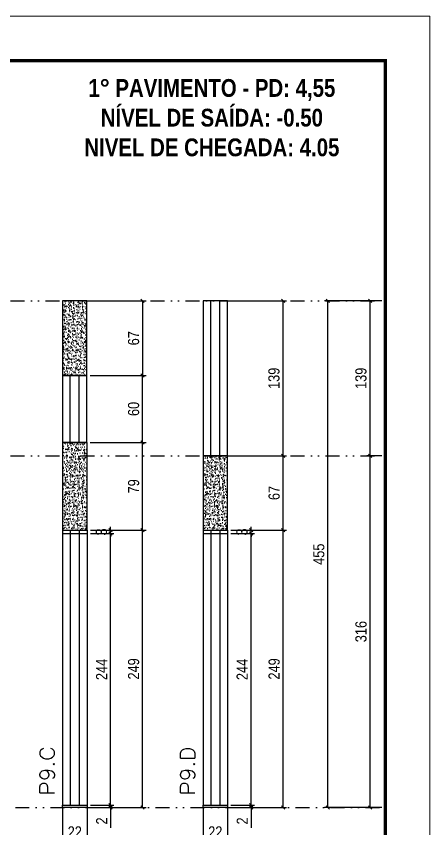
# Model space of a CAD drawing. Extents: x 14400 to 24104, y -21631 to 6985.
# Drawn here: x 20296 to 20667, y 2809 to 3539 of the extents above; entities that cross this region are included whole.
import ezdxf

# ---------------------------------------------------------------- set-up
doc = ezdxf.new("R2010")
doc.units = 0
doc.linetypes.add('DASHED', pattern=[0.75, 0.5, -0.25])
doc.linetypes.add('DIVIDE2', pattern=[0.625, 0.25, -0.125, 0, -0.125, 0, -0.125])
for name, color, linetype in [('COTA', 241, 'Continuous'), ('NOMENCLATURA', 7, 'Continuous'), ('Nível', 160, 'Continuous'), ('Painéis', 200, 'Continuous'), ('SARR_2.2x7', 40, 'Continuous')]:
    doc.layers.add(name, color=color, linetype=linetype)
for name, color, linetype, lineweight in [('Folhas', 255, 'Continuous', 9), ('SARRAFO DE PRESSAO', 251, 'DASHED', 9), ('Texto Seção', 7, 'Continuous', 15)]:
    doc.layers.add(name, color=color, linetype=linetype, lineweight=lineweight)
doc.styles.add('COTA TECNICA', font='techl___.ttf', dxfattribs={"height": 10})
doc.styles.add('COTA TECNICA-50', font='techl___.ttf', dxfattribs={"height": 10})
doc.styles.add('REGUA-120', font='ROMANS.shx', dxfattribs={"height": 15})
doc.styles.add('ROMANC', font='techb___.ttf', dxfattribs={"height": 2.5})
doc.dimstyles.new('COTA PAINEL-50', dxfattribs={"dimtxt": 10, "dimasz": 3, "dimexe": 3, "dimexo": 3, "dimgap": 3, "dimtad": 1, "dimdec": 1, "dimzin": 12, "dimdsep": 46, "dimtxsty": 'COTA TECNICA-50', "dimblk1": 'OBLIQUE', "dimblk2": 'OBLIQUE', "dimsah": 1, "dimcen": 0.9, "dimclrd": 4, "dimclre": 4, "dimclrt": 240, "dimadec": 1, "dimazin": 3, "dimtfac": 1, "dimtdec": 1, "dimtmove": 0, "dimatfit": 3, "dimfxl": 1, "dimtolj": 1, "dimtzin": 12, "dimarcsym": 0})
doc.dimstyles.new('PAINEL', dxfattribs={"dimtxt": 10, "dimasz": 3, "dimexe": 3, "dimexo": 3, "dimgap": 3, "dimtad": 1, "dimdec": 1, "dimzin": 12, "dimdsep": 46, "dimtxsty": 'COTA TECNICA', "dimblk1": 'OBLIQUE', "dimblk2": 'OBLIQUE', "dimsah": 1, "dimcen": 0.9, "dimclrd": 4, "dimclre": 4, "dimclrt": 240, "dimadec": 1, "dimazin": 3, "dimtfac": 1, "dimtdec": 1, "dimtmove": 0, "dimatfit": 3, "dimfxl": 1, "dimtolj": 1, "dimtzin": 12, "dimarcsym": 0})

# ---------------------------------------------------------------- blocks, each defined once
blk = doc.blocks.new('9999999999')
at = {"layer": 'Folhas'}
blk.add_lwpolyline([(98138.98, 34190.21), (99623.98, 34190.21), (99623.98, 35240.21), (98138.98, 35240.21)], close=True, dxfattribs=at)
at = {"layer": 'Folhas', "color": 30, "const_width": 3}
blk.add_lwpolyline([(98213.98, 34230.21), (99583.98, 34230.21), (99583.98, 35200.21), (98213.98, 35200.21)], close=True, dxfattribs=at)
blk = doc.blocks.new('_Oblique')
at = {"color": 0, "linetype": 'ByBlock', "lineweight": -2}
blk.add_line((-0.5, -0.5), (0.5, 0.5), dxfattribs=at)
blk = doc.blocks.new('*D1137')
at = {"layer": 'COTA', "color": 4, "lineweight": -2, "transparency": 16777216}
for p, q in [((20623.97, 3283.29), (20572.45, 3283.29)), ((20575.45, 2828.29), (20575.45, 3283.29)), ((20623.97, 2828.29), (20572.45, 2828.29))]:
    blk.add_line(p, q, dxfattribs=at)
at = {"layer": 'Defpoints', "color": 0, "transparency": 16777216}
for p in [(20575.45, 3283.29), (20626.97, 3283.29), (20626.97, 2828.29)]:
    blk.add_point(p, dxfattribs=at)
at = {"layer": 'COTA', "color": 4, "lineweight": -2, "transparency": 16777216, "xscale": 3, "yscale": 3, "zscale": 3}
for p, rotation in [((20575.45, 3283.29), 90), ((20575.45, 2828.29), 270)]:
    blk.add_blockref('_Oblique', p, dxfattribs=dict(at, rotation=rotation))
at = {"layer": 'COTA', "color": 240, "transparency": 16777216, "insert": (20567.34, 3055.79), "char_height": 10, "attachment_point": 5, "rotation": 90, "style": 'COTA TECNICA'}
blk.add_mtext('\\A1;455', dxfattribs=at)
blk = doc.blocks.new('*D1138')
at = {"layer": 'COTA', "color": 4, "lineweight": -2, "transparency": 16777216}
for p, q in [((20623.97, 3144.29), (20610.47, 3144.29)), ((20613.47, 2828.29), (20613.47, 3144.29)), ((20623.97, 2828.29), (20610.47, 2828.29))]:
    blk.add_line(p, q, dxfattribs=at)
at = {"layer": 'Defpoints', "color": 0, "transparency": 16777216}
for p in [(20613.47, 3144.29), (20626.97, 3144.29), (20626.97, 2828.29)]:
    blk.add_point(p, dxfattribs=at)
at = {"layer": 'COTA', "color": 4, "lineweight": -2, "transparency": 16777216, "xscale": 3, "yscale": 3, "zscale": 3}
for p, rotation in [((20613.47, 3144.29), 90), ((20613.47, 2828.29), 270)]:
    blk.add_blockref('_Oblique', p, dxfattribs=dict(at, rotation=rotation))
at = {"layer": 'COTA', "color": 240, "transparency": 16777216, "insert": (20605.25, 2986.29), "char_height": 10, "attachment_point": 5, "rotation": 90, "style": 'COTA TECNICA'}
blk.add_mtext('\\A1;316', dxfattribs=at)
blk = doc.blocks.new('*D1139')
at = {"layer": 'COTA', "color": 4, "lineweight": -2, "transparency": 16777216}
for p, q in [((20623.97, 3283.29), (20610.47, 3283.29)), ((20613.47, 3144.29), (20613.47, 3283.29)), ((20623.97, 3144.29), (20610.47, 3144.29))]:
    blk.add_line(p, q, dxfattribs=at)
at = {"layer": 'Defpoints', "color": 0, "transparency": 16777216}
for p in [(20613.47, 3283.29), (20626.97, 3283.29), (20626.97, 3144.29)]:
    blk.add_point(p, dxfattribs=at)
at = {"layer": 'COTA', "color": 4, "lineweight": -2, "transparency": 16777216, "xscale": 3, "yscale": 3, "zscale": 3}
for p, rotation in [((20613.47, 3283.29), 90), ((20613.47, 3144.29), 270)]:
    blk.add_blockref('_Oblique', p, dxfattribs=dict(at, rotation=rotation))
at = {"layer": 'COTA', "color": 240, "transparency": 16777216, "insert": (20605.22, 3213.79), "char_height": 10, "attachment_point": 5, "rotation": 90, "style": 'COTA TECNICA'}
blk.add_mtext('\\A1;139', dxfattribs=at)
blk = doc.blocks.new('*D1107')
at = {"layer": 'COTA', "color": 4, "lineweight": -2, "transparency": 16777216}
for p, q in [((20337.12, 2827.29), (20337.12, 2795.39)), ((20359.12, 2827.29), (20359.12, 2795.39)), ((20337.12, 2798.39), (20359.12, 2798.39))]:
    blk.add_line(p, q, dxfattribs=at)
at = {"layer": 'Defpoints', "color": 0, "transparency": 16777216}
for p in [(20337.12, 2830.29), (20359.12, 2830.29), (20359.12, 2798.39)]:
    blk.add_point(p, dxfattribs=at)
at = {"layer": 'COTA', "color": 4, "lineweight": -2, "transparency": 16777216, "xscale": 3, "yscale": 3, "zscale": 3, "rotation": 180}
blk.add_blockref('_Oblique', (20337.12, 2798.39), dxfattribs=at)
at = {"layer": 'COTA', "color": 4, "lineweight": -2, "transparency": 16777216, "xscale": 3, "yscale": 3, "zscale": 3}
blk.add_blockref('_Oblique', (20359.12, 2798.39), dxfattribs=at)
at = {"layer": 'COTA', "color": 240, "transparency": 16777216, "insert": (20348.12, 2806.39), "char_height": 10, "attachment_point": 5, "style": 'COTA TECNICA'}
blk.add_mtext('\\A1;22', dxfattribs=at)
blk = doc.blocks.new('*D1108')
at = {"layer": 'COTA', "color": 4, "lineweight": -2, "transparency": 16777216}
for p, q in [((20380.32, 2830.29), (20380.32, 2833.29)), ((20362.12, 2830.29), (20383.32, 2830.29)), ((20362.12, 2828.29), (20383.32, 2828.29)), ((20380.32, 2830.29), (20380.32, 2828.29)), ((20380.32, 2828.29), (20380.32, 2810.17))]:
    blk.add_line(p, q, dxfattribs=at)
at = {"layer": 'Defpoints', "color": 0, "transparency": 16777216}
for p in [(20359.12, 2830.29), (20359.12, 2828.29), (20380.32, 2830.29)]:
    blk.add_point(p, dxfattribs=at)
at = {"layer": 'COTA', "color": 4, "lineweight": -2, "transparency": 16777216, "xscale": 3, "yscale": 3, "zscale": 3}
for p, rotation in [((20380.32, 2830.29), 270), ((20380.32, 2828.29), 90)]:
    blk.add_blockref('_Oblique', p, dxfattribs=dict(at, rotation=rotation))
at = {"layer": 'COTA', "color": 240, "transparency": 16777216, "insert": (20372.32, 2816.23), "char_height": 10, "attachment_point": 5, "rotation": 90, "style": 'COTA TECNICA-50'}
blk.add_mtext('\\A1;2', dxfattribs=at)
blk = doc.blocks.new('*D1109')
at = {"layer": 'COTA', "color": 4, "lineweight": -2, "transparency": 16777216}
for p, q in [((20362.12, 3077.29), (20412.11, 3077.29)), ((20409.11, 2828.29), (20409.11, 3077.29)), ((20362.12, 2828.29), (20412.11, 2828.29))]:
    blk.add_line(p, q, dxfattribs=at)
at = {"layer": 'Defpoints', "color": 0, "transparency": 16777216}
for p in [(20359.12, 3077.29), (20409.11, 3077.29), (20359.12, 2828.29)]:
    blk.add_point(p, dxfattribs=at)
at = {"layer": 'COTA', "color": 4, "lineweight": -2, "transparency": 16777216, "xscale": 3, "yscale": 3, "zscale": 3}
for p, rotation in [((20409.11, 3077.29), 90), ((20409.11, 2828.29), 270)]:
    blk.add_blockref('_Oblique', p, dxfattribs=dict(at, rotation=rotation))
at = {"layer": 'COTA', "color": 240, "transparency": 16777216, "insert": (20401.01, 2952.79), "char_height": 10, "attachment_point": 5, "rotation": 90, "style": 'COTA TECNICA-50'}
blk.add_mtext('\\A1;249', dxfattribs=at)
blk = doc.blocks.new('*D1132')
at = {"layer": 'COTA', "color": 4, "lineweight": -2, "transparency": 16777216}
for p, q in [((20362.12, 3156.29), (20412.11, 3156.29)), ((20409.11, 3077.29), (20409.11, 3156.29)), ((20362.12, 3077.29), (20412.11, 3077.29))]:
    blk.add_line(p, q, dxfattribs=at)
at = {"layer": 'Defpoints', "color": 0, "transparency": 16777216}
for p in [(20359.12, 3156.29), (20409.11, 3156.29), (20359.12, 3077.29)]:
    blk.add_point(p, dxfattribs=at)
at = {"layer": 'COTA', "color": 4, "lineweight": -2, "transparency": 16777216, "xscale": 3, "yscale": 3, "zscale": 3}
for p, rotation in [((20409.11, 3156.29), 90), ((20409.11, 3077.29), 270)]:
    blk.add_blockref('_Oblique', p, dxfattribs=dict(at, rotation=rotation))
at = {"layer": 'COTA', "color": 240, "transparency": 16777216, "insert": (20401.01, 3116.79), "char_height": 10, "attachment_point": 5, "rotation": 90, "style": 'COTA TECNICA'}
blk.add_mtext('\\A1;79', dxfattribs=at)
blk = doc.blocks.new('*D1133')
at = {"layer": 'COTA', "color": 4, "lineweight": -2, "transparency": 16777216}
for p, q in [((20362.12, 3074.29), (20383.32, 3074.29)), ((20380.32, 2830.29), (20380.32, 3074.29)), ((20362.12, 2830.29), (20383.32, 2830.29))]:
    blk.add_line(p, q, dxfattribs=at)
at = {"layer": 'Defpoints', "color": 0, "transparency": 16777216}
for p in [(20359.12, 3074.29), (20380.32, 3074.29), (20359.12, 2830.29)]:
    blk.add_point(p, dxfattribs=at)
at = {"layer": 'COTA', "color": 4, "lineweight": -2, "transparency": 16777216, "xscale": 3, "yscale": 3, "zscale": 3}
for p, rotation in [((20380.32, 3074.29), 90), ((20380.32, 2830.29), 270)]:
    blk.add_blockref('_Oblique', p, dxfattribs=dict(at, rotation=rotation))
at = {"layer": 'COTA', "color": 240, "transparency": 16777216, "insert": (20372.24, 2952.29), "char_height": 10, "attachment_point": 5, "rotation": 90, "style": 'COTA TECNICA'}
blk.add_mtext('\\A1;244', dxfattribs=at)
blk = doc.blocks.new('*D1134')
at = {"layer": 'COTA', "color": 4, "lineweight": -2, "transparency": 16777216}
for p, q in [((20380.32, 3077.29), (20380.32, 3080.29)), ((20362.12, 3077.29), (20383.32, 3077.29)), ((20362.12, 3074.29), (20383.32, 3074.29)), ((20380.32, 3074.29), (20380.32, 3077.29)), ((20380.32, 3074.29), (20380.32, 3071.29))]:
    blk.add_line(p, q, dxfattribs=at)
at = {"layer": 'Defpoints', "color": 0, "transparency": 16777216}
for p in [(20359.12, 3077.29), (20359.12, 3074.29), (20380.32, 3077.29)]:
    blk.add_point(p, dxfattribs=at)
at = {"layer": 'COTA', "color": 4, "lineweight": -2, "transparency": 16777216, "xscale": 3, "yscale": 3, "zscale": 3}
for p, rotation in [((20380.32, 3077.29), 270), ((20380.32, 3074.29), 90)]:
    blk.add_blockref('_Oblique', p, dxfattribs=dict(at, rotation=rotation))
at = {"layer": 'COTA', "color": 240, "transparency": 16777216, "insert": (20372.1, 3075.79), "char_height": 10, "attachment_point": 5, "rotation": 90, "style": 'COTA TECNICA'}
blk.add_mtext('\\A1;3', dxfattribs=at)
blk = doc.blocks.new('*D1140')
at = {"layer": 'COTA', "color": 4, "lineweight": -2, "transparency": 16777216}
for p, q in [((20362.08, 3216.29), (20412.11, 3216.29)), ((20409.11, 3156.29), (20409.11, 3216.29)), ((20362.08, 3156.29), (20412.11, 3156.29))]:
    blk.add_line(p, q, dxfattribs=at)
at = {"layer": 'Defpoints', "color": 0, "transparency": 16777216}
for p in [(20359.08, 3216.29), (20409.11, 3216.29), (20359.08, 3156.29)]:
    blk.add_point(p, dxfattribs=at)
at = {"layer": 'COTA', "color": 4, "lineweight": -2, "transparency": 16777216, "xscale": 3, "yscale": 3, "zscale": 3}
for p, rotation in [((20409.11, 3216.29), 90), ((20409.11, 3156.29), 270)]:
    blk.add_blockref('_Oblique', p, dxfattribs=dict(at, rotation=rotation))
at = {"layer": 'COTA', "color": 240, "transparency": 16777216, "insert": (20401.01, 3186.29), "char_height": 10, "attachment_point": 5, "rotation": 90, "style": 'COTA TECNICA'}
blk.add_mtext('\\A1;60', dxfattribs=at)
blk = doc.blocks.new('*D1141')
at = {"layer": 'COTA', "color": 4, "lineweight": -2, "transparency": 16777216}
for p, q in [((20362.08, 3283.29), (20412.11, 3283.29)), ((20409.11, 3283.29), (20409.11, 3216.29)), ((20362.08, 3216.29), (20412.11, 3216.29))]:
    blk.add_line(p, q, dxfattribs=at)
at = {"layer": 'Defpoints', "color": 0, "transparency": 16777216}
for p in [(20359.08, 3283.29), (20359.08, 3216.29), (20409.11, 3216.29)]:
    blk.add_point(p, dxfattribs=at)
at = {"layer": 'COTA', "color": 4, "lineweight": -2, "transparency": 16777216, "xscale": 3, "yscale": 3, "zscale": 3}
for p, rotation in [((20409.11, 3283.29), 90), ((20409.11, 3216.29), 270)]:
    blk.add_blockref('_Oblique', p, dxfattribs=dict(at, rotation=rotation))
at = {"layer": 'COTA', "color": 240, "transparency": 16777216, "insert": (20401.01, 3249.79), "char_height": 10, "attachment_point": 5, "rotation": 90, "style": 'COTA TECNICA'}
blk.add_mtext('\\A1;67', dxfattribs=at)
blk = doc.blocks.new('*D1104')
at = {"layer": 'COTA', "color": 4, "lineweight": -2, "transparency": 16777216}
for p, q in [((20463.35, 2827.29), (20463.35, 2795.39)), ((20485.35, 2827.29), (20485.35, 2795.39)), ((20463.35, 2798.39), (20485.35, 2798.39))]:
    blk.add_line(p, q, dxfattribs=at)
at = {"layer": 'Defpoints', "color": 0, "transparency": 16777216}
for p in [(20463.35, 2830.29), (20485.35, 2830.29), (20485.35, 2798.39)]:
    blk.add_point(p, dxfattribs=at)
at = {"layer": 'COTA', "color": 4, "lineweight": -2, "transparency": 16777216, "xscale": 3, "yscale": 3, "zscale": 3, "rotation": 180}
blk.add_blockref('_Oblique', (20463.35, 2798.39), dxfattribs=at)
at = {"layer": 'COTA', "color": 4, "lineweight": -2, "transparency": 16777216, "xscale": 3, "yscale": 3, "zscale": 3}
blk.add_blockref('_Oblique', (20485.35, 2798.39), dxfattribs=at)
at = {"layer": 'COTA', "color": 240, "transparency": 16777216, "insert": (20474.35, 2806.39), "char_height": 10, "attachment_point": 5, "style": 'COTA TECNICA'}
blk.add_mtext('\\A1;22', dxfattribs=at)
blk = doc.blocks.new('*D1105')
at = {"layer": 'COTA', "color": 4, "lineweight": -2, "transparency": 16777216}
for p, q in [((20506.55, 2830.29), (20506.55, 2833.29)), ((20488.35, 2830.29), (20509.55, 2830.29)), ((20488.35, 2828.29), (20509.55, 2828.29)), ((20506.55, 2830.29), (20506.55, 2828.29)), ((20506.55, 2828.29), (20506.55, 2810.17))]:
    blk.add_line(p, q, dxfattribs=at)
at = {"layer": 'Defpoints', "color": 0, "transparency": 16777216}
for p in [(20485.35, 2830.29), (20485.35, 2828.29), (20506.55, 2830.29)]:
    blk.add_point(p, dxfattribs=at)
at = {"layer": 'COTA', "color": 4, "lineweight": -2, "transparency": 16777216, "xscale": 3, "yscale": 3, "zscale": 3}
for p, rotation in [((20506.55, 2830.29), 270), ((20506.55, 2828.29), 90)]:
    blk.add_blockref('_Oblique', p, dxfattribs=dict(at, rotation=rotation))
at = {"layer": 'COTA', "color": 240, "transparency": 16777216, "insert": (20498.55, 2816.23), "char_height": 10, "attachment_point": 5, "rotation": 90, "style": 'COTA TECNICA-50'}
blk.add_mtext('\\A1;2', dxfattribs=at)
blk = doc.blocks.new('*D1106')
at = {"layer": 'COTA', "color": 4, "lineweight": -2, "transparency": 16777216}
for p, q in [((20488.35, 3077.29), (20538.34, 3077.29)), ((20535.34, 2828.29), (20535.34, 3077.29)), ((20488.35, 2828.29), (20538.34, 2828.29))]:
    blk.add_line(p, q, dxfattribs=at)
at = {"layer": 'Defpoints', "color": 0, "transparency": 16777216}
for p in [(20485.35, 3077.29), (20535.34, 3077.29), (20485.35, 2828.29)]:
    blk.add_point(p, dxfattribs=at)
at = {"layer": 'COTA', "color": 4, "lineweight": -2, "transparency": 16777216, "xscale": 3, "yscale": 3, "zscale": 3}
for p, rotation in [((20535.34, 3077.29), 90), ((20535.34, 2828.29), 270)]:
    blk.add_blockref('_Oblique', p, dxfattribs=dict(at, rotation=rotation))
at = {"layer": 'COTA', "color": 240, "transparency": 16777216, "insert": (20527.24, 2952.79), "char_height": 10, "attachment_point": 5, "rotation": 90, "style": 'COTA TECNICA-50'}
blk.add_mtext('\\A1;249', dxfattribs=at)
blk = doc.blocks.new('*D1128')
at = {"layer": 'COTA', "color": 4, "lineweight": -2, "transparency": 16777216}
for p, q in [((20488.35, 3144.29), (20538.34, 3144.29)), ((20535.34, 3077.29), (20535.34, 3144.29)), ((20488.35, 3077.29), (20538.34, 3077.29))]:
    blk.add_line(p, q, dxfattribs=at)
at = {"layer": 'Defpoints', "color": 0, "transparency": 16777216}
for p in [(20485.35, 3144.29), (20535.34, 3144.29), (20485.35, 3077.29)]:
    blk.add_point(p, dxfattribs=at)
at = {"layer": 'COTA', "color": 4, "lineweight": -2, "transparency": 16777216, "xscale": 3, "yscale": 3, "zscale": 3}
for p, rotation in [((20535.34, 3144.29), 90), ((20535.34, 3077.29), 270)]:
    blk.add_blockref('_Oblique', p, dxfattribs=dict(at, rotation=rotation))
at = {"layer": 'COTA', "color": 240, "transparency": 16777216, "insert": (20527.24, 3110.79), "char_height": 10, "attachment_point": 5, "rotation": 90, "style": 'COTA TECNICA'}
blk.add_mtext('\\A1;67', dxfattribs=at)
blk = doc.blocks.new('*D1129')
at = {"layer": 'COTA', "color": 4, "lineweight": -2, "transparency": 16777216}
for p, q in [((20488.35, 3074.29), (20509.55, 3074.29)), ((20506.55, 2830.29), (20506.55, 3074.29)), ((20488.35, 2830.29), (20509.55, 2830.29))]:
    blk.add_line(p, q, dxfattribs=at)
at = {"layer": 'Defpoints', "color": 0, "transparency": 16777216}
for p in [(20485.35, 3074.29), (20506.55, 3074.29), (20485.35, 2830.29)]:
    blk.add_point(p, dxfattribs=at)
at = {"layer": 'COTA', "color": 4, "lineweight": -2, "transparency": 16777216, "xscale": 3, "yscale": 3, "zscale": 3}
for p, rotation in [((20506.55, 3074.29), 90), ((20506.55, 2830.29), 270)]:
    blk.add_blockref('_Oblique', p, dxfattribs=dict(at, rotation=rotation))
at = {"layer": 'COTA', "color": 240, "transparency": 16777216, "insert": (20498.47, 2952.29), "char_height": 10, "attachment_point": 5, "rotation": 90, "style": 'COTA TECNICA'}
blk.add_mtext('\\A1;244', dxfattribs=at)
blk = doc.blocks.new('*D1130')
at = {"layer": 'COTA', "color": 4, "lineweight": -2, "transparency": 16777216}
for p, q in [((20506.55, 3077.29), (20506.55, 3080.29)), ((20488.35, 3077.29), (20509.55, 3077.29)), ((20488.35, 3074.29), (20509.55, 3074.29)), ((20506.55, 3074.29), (20506.55, 3077.29)), ((20506.55, 3074.29), (20506.55, 3071.29))]:
    blk.add_line(p, q, dxfattribs=at)
at = {"layer": 'Defpoints', "color": 0, "transparency": 16777216}
for p in [(20485.35, 3077.29), (20485.35, 3074.29), (20506.55, 3077.29)]:
    blk.add_point(p, dxfattribs=at)
at = {"layer": 'COTA', "color": 4, "lineweight": -2, "transparency": 16777216, "xscale": 3, "yscale": 3, "zscale": 3}
for p, rotation in [((20506.55, 3077.29), 270), ((20506.55, 3074.29), 90)]:
    blk.add_blockref('_Oblique', p, dxfattribs=dict(at, rotation=rotation))
at = {"layer": 'COTA', "color": 240, "transparency": 16777216, "insert": (20498.33, 3075.79), "char_height": 10, "attachment_point": 5, "rotation": 90, "style": 'COTA TECNICA'}
blk.add_mtext('\\A1;3', dxfattribs=at)
blk = doc.blocks.new('*D1131')
at = {"layer": 'COTA', "color": 4, "lineweight": -2, "transparency": 16777216}
for p, q in [((20488.31, 3283.29), (20538.34, 3283.29)), ((20535.34, 3144.29), (20535.34, 3283.29)), ((20488.31, 3144.29), (20538.34, 3144.29))]:
    blk.add_line(p, q, dxfattribs=at)
at = {"layer": 'Defpoints', "color": 0, "transparency": 16777216}
for p in [(20485.31, 3283.29), (20535.34, 3283.29), (20485.31, 3144.29)]:
    blk.add_point(p, dxfattribs=at)
at = {"layer": 'COTA', "color": 4, "lineweight": -2, "transparency": 16777216, "xscale": 3, "yscale": 3, "zscale": 3}
for p, rotation in [((20535.34, 3283.29), 90), ((20535.34, 3144.29), 270)]:
    blk.add_blockref('_Oblique', p, dxfattribs=dict(at, rotation=rotation))
at = {"layer": 'COTA', "color": 240, "transparency": 16777216, "insert": (20527.09, 3213.79), "char_height": 10, "attachment_point": 5, "rotation": 90, "style": 'COTA TECNICA'}
blk.add_mtext('\\A1;139', dxfattribs=at)

msp = doc.modelspace()

# ---------------------------------------------------------------- hatches: boundary and pattern name
at = {"layer": 'COTA'}
h = msp.add_hatch(dxfattribs=at)
h.set_pattern_fill('AR-CONC', color=256, scale=0.03)
h.set_pattern_definition([(50, (4714.8236, 0), (5.4655401, -0.4781726), [0.5715, -6.2865]), (355, (4714.8236, 0), (-1.0573026, 5.7317054), [0.4572, -5.0292175]), (100.451445, (4715.279, -0.04), (4.4082374, 5.2535326), [0.4857003, -5.3427073]), (46.1842, (4714.8236, 1.524), (8.1323712, -1.2612698), [0.85725, -9.42975]), (96.63556, (4715.501, 1.419), (7.122124, 7.4227837), [0.7285507, -8.0140682]), (351.18415, (4714.824, 1.524), (7.122124, 7.4227837), [0.685799, -7.543792]), (21, (4715.5856, 1.143), (4.5484317, -3.067956), [0.5715, -6.2865]), (326, (4715.5856, 1.143), (1.8540609, 5.525639), [0.4572, -5.0292]), (71.451445, (4715.9647, 0.8873), (6.4024926, 2.457683), [0.4857003, -5.3426981]), (37.5, (4714.8236, 0), (0.0926581, 2.53665117), [0, -4.96824, 0, -5.1054, 0, -5.04825]), (7.5, (4714.8236, 0), (2.00458988, 3.00541724), [0, -2.91084, 0, -4.85394, 0, -1.92405]), (327.5, (4713.1244, 0), (4.06771786, -0.17186232), [0, -1.905, 0, -5.9436, 0, -7.8867]), (317.5, (4712.3624, 0), (4.44387544, 0.7627947), [0, -2.4765, 0, -3.94716, 0, -5.6007])])
h.paths.add_polyline_path([(20359.08, 3283.29), (20337.12, 3283.29), (20337.12, 3216.29), (20359.08, 3216.29)])
h = msp.add_hatch(dxfattribs=at)
h.set_pattern_fill('AR-CONC', color=256, scale=0.03)
h.set_pattern_definition([(50, (1597.069, -1148.575), (5.4655401, -0.4781726), [0.5715, -6.2865]), (355, (1597.069, -1148.575), (-1.0573026, 5.7317054), [0.4572, -5.0292175]), (100.451445, (1597.5244, -1148.615), (4.4082374, 5.2535326), [0.4857003, -5.3427073]), (46.1842, (1597.069, -1147.051), (8.1323712, -1.2612698), [0.85725, -9.42975]), (96.635558, (1597.747, -1147.156), (7.122124, 7.4227837), [0.7285507, -8.0140682]), (351.18415, (1597.069, -1147.051), (7.122124, 7.4227837), [0.685799, -7.543792]), (21, (1597.831, -1147.432), (4.5484317, -3.0679559), [0.5715, -6.2865]), (326, (1597.831, -1147.432), (1.8540609, 5.525639), [0.4572, -5.0292]), (71.451445, (1598.21, -1147.688), (6.4024926, 2.457683), [0.4857003, -5.3426981]), (37.5, (1597.069, -1148.5751), (0.0926581, 2.53665117), [0, -4.96824, 0, -5.1054, 0, -5.04825]), (7.5, (1597.069, -1148.575), (2.00458988, 3.00541724), [0, -2.91084, 0, -4.85394, 0, -1.92405]), (327.5, (1595.3697, -1148.5751), (4.06771786, -0.17186232), [0, -1.905, 0, -5.9436, 0, -7.8867]), (317.5, (1594.6077, -1148.575), (4.44387544, 0.7627947), [0, -2.4765, 0, -3.94716, 0, -5.6007])])
h.paths.add_polyline_path([(20359.12, 3156.29), (20337.12, 3156.29), (20337.12, 3077.29), (20359.12, 3077.29)])
h = msp.add_hatch(dxfattribs=at)
h.set_pattern_fill('AR-CONC', color=256, scale=0.03)
h.set_pattern_definition([(50, (1723.2997, -1148.575), (5.4655401, -0.4781726), [0.5715, -6.2865]), (355, (1723.2997, -1148.575), (-1.0573026, 5.7317054), [0.4572, -5.0292175]), (100.451445, (1723.755, -1148.615), (4.4082374, 5.2535326), [0.4857003, -5.3427073]), (46.1842, (1723.2997, -1147.051), (8.1323712, -1.2612698), [0.85725, -9.42975]), (96.635558, (1723.977, -1147.156), (7.122124, 7.4227837), [0.7285507, -8.0140682]), (351.18415, (1723.3, -1147.051), (7.122124, 7.4227837), [0.685799, -7.543792]), (21, (1724.0617, -1147.432), (4.5484317, -3.0679559), [0.5715, -6.2865]), (326, (1724.0617, -1147.432), (1.8540609, 5.525639), [0.4572, -5.0292]), (71.451445, (1724.4407, -1147.688), (6.4024926, 2.457683), [0.4857003, -5.3426981]), (37.5, (1723.2997, -1148.5751), (0.0926581, 2.53665117), [0, -4.96824, 0, -5.1054, 0, -5.04825]), (7.5, (1723.2997, -1148.575), (2.00458988, 3.00541724), [0, -2.91084, 0, -4.85394, 0, -1.92405]), (327.5, (1721.6004, -1148.5751), (4.06771786, -0.17186232), [0, -1.905, 0, -5.9436, 0, -7.8867]), (317.5, (1720.8384, -1148.575), (4.44387544, 0.7627947), [0, -2.4765, 0, -3.94716, 0, -5.6007])])
h.paths.add_polyline_path([(20485.35, 3144.29), (20463.35, 3144.29), (20463.35, 3077.29), (20485.35, 3077.29)])

# ---------------------------------------------------------------- linework, layer by layer
for points in [[(20337.12, 3216.29), (20359.08, 3216.29), (20359.08, 3283.29), (20337.12, 3283.29)], [(20337.12, 3077.29), (20359.12, 3077.29), (20359.12, 3156.29), (20337.12, 3156.29)], [(20463.35, 3077.29), (20485.35, 3077.29), (20485.35, 3144.29), (20463.35, 3144.29)]]:
    msp.add_lwpolyline(points, close=True, dxfattribs=at)
at = {"layer": 'Nível', "color": 4, "linetype": 'DIVIDE2', "ltscale": 50}
for p, q in [((19724.28, 3283.29), (20626.97, 3283.29)), ((19724.28, 3144.29), (20626.97, 3144.29)), ((19256.97, 2828.29), (20626.97, 2828.29))]:
    msp.add_line(p, q, dxfattribs=at)
at = {"layer": 'Painéis'}
for p, q in [((20337.12, 3077.29), (20337.12, 2830.29)), ((20337.12, 3077.29), (20359.12, 3077.29)), ((20337.12, 3074.29), (20359.12, 3074.29)), ((20359.12, 3077.29), (20359.12, 2830.29)), ((20463.35, 3077.29), (20463.35, 2830.29)), ((20463.35, 3077.29), (20485.35, 3077.29)), ((20463.35, 3074.29), (20485.35, 3074.29)), ((20485.35, 3077.29), (20485.35, 2830.29)), ((20337.12, 2830.29), (20359.12, 2830.29)), ((20337.12, 2828.29), (20337.12, 2830.29)), ((20359.12, 2828.29), (20337.12, 2828.29)), ((20359.12, 2830.29), (20359.12, 2828.29)), ((20463.35, 2830.29), (20485.35, 2830.29)), ((20463.35, 2828.29), (20463.35, 2830.29)), ((20485.35, 2828.29), (20463.35, 2828.29)), ((20485.35, 2830.29), (20485.35, 2828.29))]:
    msp.add_line(p, q, dxfattribs=at)
for points in [[(20463.35, 3144.29), (20485.31, 3144.29), (20485.31, 3283.29), (20463.35, 3283.29)], [(20337.12, 3156.29), (20359.08, 3156.29), (20359.08, 3216.29), (20337.12, 3216.29)]]:
    msp.add_lwpolyline(points, close=True, dxfattribs=at)
at = {"layer": 'SARR_2.2x7'}
for p, q in [((20470.35, 3144.29), (20470.35, 3283.29)), ((20478.31, 3144.29), (20478.31, 3283.29)), ((20344.12, 3156.29), (20344.12, 3216.29)), ((20352.08, 3156.29), (20352.08, 3216.29)), ((20344.12, 3077.29), (20344.12, 2830.29)), ((20352.12, 3077.29), (20352.12, 2830.29)), ((20470.35, 3077.29), (20470.35, 2830.29)), ((20478.35, 3077.29), (20478.35, 2830.29))]:
    msp.add_line(p, q, dxfattribs=at)

# ---------------------------------------------------------------- block references
at = {"layer": 'SARRAFO DE PRESSAO', "color": 6, "linetype": 'ByBlock'}
msp.add_blockref('9999999999', (-78957.01, -31701.2), dxfattribs=at)

# ---------------------------------------------------------------- texts
at = {"layer": 'NOMENCLATURA', "color": 2, "insert": (20471.29, 3482.59), "char_height": 16, "attachment_point": 2, "style": 'ROMANC'}
msp.add_mtext_dynamic_manual_height_columns('1° PAVIMENTO - PD: 4,55\\PNÍVEL DE SAÍDA: -0.50\\PNIVEL DE CHEGADA: 4.05', width=432.3511, gutter_width=1, heights=[0], dxfattribs=at)
at = {"layer": 'Texto Seção', "style": 'REGUA-120', "width": 1.1}
for s, p in [('P9.C', (20329.87, 2839.05)), ('P9.D', (20456.1, 2839.05))]:
    msp.add_text(s, height=13, rotation=90, dxfattribs=at).set_placement(p)

# ---------------------------------------------------------------- dimensions: what is measured, and where the dimension line sits
at = {"layer": 'COTA'}
for base, p1, p2, dimstyle, picture, middle in [((20409.11, 3216.29), (20359.08, 3283.29), (20359.08, 3216.29), 'PAINEL', '*D1141', (20401.01, 3249.79)), ((20535.34, 3283.29), (20485.31, 3144.29), (20485.31, 3283.29), 'PAINEL', '*D1131', (20527.09, 3213.79)), ((20575.45, 3283.29), (20626.97, 2828.29), (20626.97, 3283.29), 'PAINEL', '*D1137', (20567.34, 3055.79)), ((20409.11, 3216.29), (20359.08, 3156.29), (20359.08, 3216.29), 'PAINEL', '*D1140', (20401.01, 3186.29)), ((20409.11, 3156.29), (20359.12, 3077.29), (20359.12, 3156.29), 'PAINEL', '*D1132', (20401.01, 3116.79)), ((20535.34, 3144.29), (20485.35, 3077.29), (20485.35, 3144.29), 'PAINEL', '*D1128', (20527.24, 3110.79)), ((20613.47, 3144.29), (20626.97, 2828.29), (20626.97, 3144.29), 'PAINEL', '*D1138', (20605.25, 2986.29)), ((20409.11, 3077.29), (20359.12, 2828.29), (20359.12, 3077.29), 'COTA PAINEL-50', '*D1109', (20401.01, 2952.79)), ((20380.32, 3074.29), (20359.12, 2830.29), (20359.12, 3074.29), 'PAINEL', '*D1133', (20372.24, 2952.29)), ((20535.34, 3077.29), (20485.35, 2828.29), (20485.35, 3077.29), 'COTA PAINEL-50', '*D1106', (20527.24, 2952.79)), ((20506.55, 3074.29), (20485.35, 2830.29), (20485.35, 3074.29), 'PAINEL', '*D1129', (20498.47, 2952.29))]:
    dim = msp.add_linear_dim(base=base, p1=p1, p2=p2, angle=90, dimstyle=dimstyle, dxfattribs=at)
    dim.commit()
    dim.dimension.update_dxf_attribs({"geometry": picture, "text_midpoint": middle})
dim = msp.add_linear_dim(base=(20613.47, 3283.29), p1=(20626.97, 3144.29), p2=(20626.97, 3283.29), angle=90, dimstyle='PAINEL', override={"dimtmove": 1}, dxfattribs=at)
dim.commit()
dim.dimension.update_dxf_attribs({"geometry": '*D1139', "text_midpoint": (20605.22, 3213.79)})
for base, p1, p2, picture, middle in [((20380.32, 3077.29), (20359.12, 3074.29), (20359.12, 3077.29), '*D1134', (20380.32, 3075.79)), ((20506.55, 3077.29), (20485.35, 3074.29), (20485.35, 3077.29), '*D1130', (20506.55, 3075.79))]:
    dim = msp.add_linear_dim(base=base, p1=p1, p2=p2, angle=90, dimstyle='PAINEL', override={"dimtmove": 1}, dxfattribs=at)
    dim.commit()
    dim.dimension.update_dxf_attribs({"geometry": picture, "text_midpoint": middle, "dimtype": 160})
for base, p1, p2, picture, middle in [((20380.32, 2830.29), (20359.12, 2828.29), (20359.12, 2830.29), '*D1108', (20380.32, 2816.23)), ((20506.55, 2830.29), (20485.35, 2828.29), (20485.35, 2830.29), '*D1105', (20506.55, 2816.23))]:
    dim = msp.add_linear_dim(base=base, p1=p1, p2=p2, angle=90, dimstyle='COTA PAINEL-50', dxfattribs=at)
    dim.commit()
    dim.dimension.update_dxf_attribs({"geometry": picture, "text_midpoint": middle, "dimtype": 160})
for base, p1, p2, picture, middle in [((20359.12, 2798.39), (20337.12, 2830.29), (20359.12, 2830.29), '*D1107', (20348.12, 2806.39)), ((20485.35, 2798.39), (20463.35, 2830.29), (20485.35, 2830.29), '*D1104', (20474.35, 2806.39))]:
    dim = msp.add_linear_dim(base=base, p1=p1, p2=p2, dimstyle='PAINEL', override={"dimarcsym": 2}, dxfattribs=at)
    dim.commit()
    dim.dimension.update_dxf_attribs({"geometry": picture, "text_midpoint": middle})

doc.saveas('drawing.dxf')
